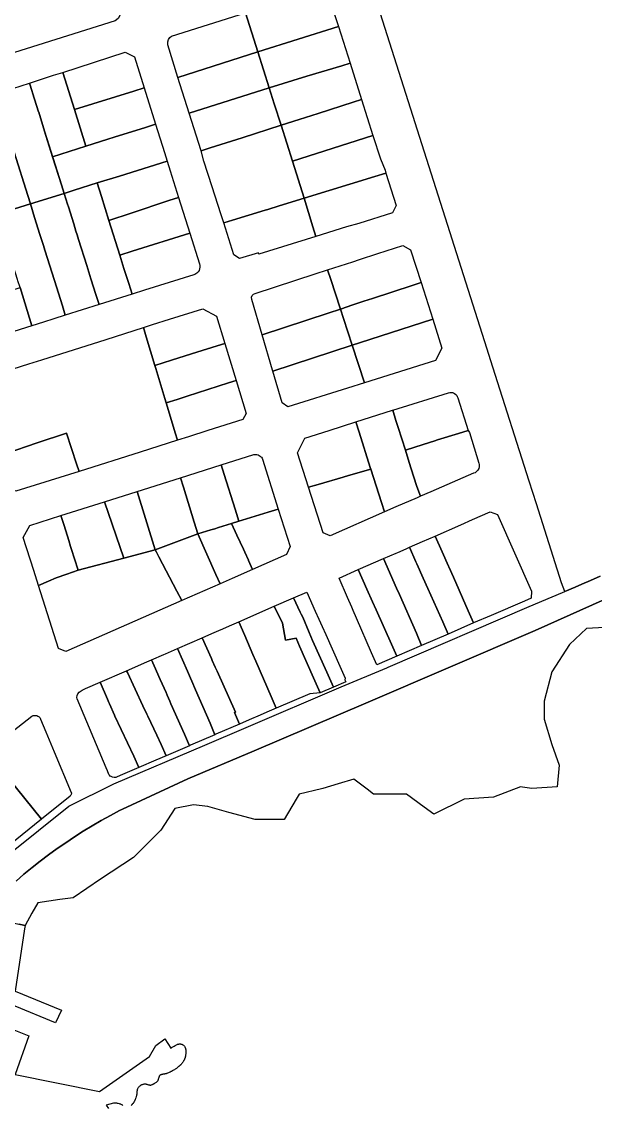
# Model space of a CAD drawing. Header units: metres. Extents: x 3 to 1005126, y 39 to 4383651.
# Drawn here: x 493006 to 493170.4, y 4356796.3 to 4357106.9 of the extents above; entities that cross this region are included whole.
import ezdxf

# ---------------------------------------------------------------- set-up
doc = ezdxf.new("R2010")
doc.units = ezdxf.units.M
doc.header["$MEASUREMENT"] = 0
doc.layers.add('TM_Llucmajor', color=7, linetype='Continuous')

msp = doc.modelspace()

# ---------------------------------------------------------------- linework, layer by layer
at = {"layer": 'TM_Llucmajor', "linetype": 'Continuous', "flags": 128}
for points in [[(493171.76, 4356947.94), (493169.01, 4356946.75), (493166.56, 4356945.68), (493164.67, 4356944.85), (493161.66, 4356943.58), (493160.73, 4356946.11), (493153.53, 4356968.7), (493151.46, 4356975.25), (493141.07, 4357007.89), (493139.35, 4357013.32), (493108.83, 4357109.17), (493104.95, 4357121.33), (493104.89, 4357121.53), (493095.11, 4357152.25), (493095.06, 4357152.42), (493085.21, 4357183.35), (493063.67, 4357250.99), (493046.89, 4357303.71)], [(493003.61, 4357007.43), (493008.05, 4357008.84), (493011.75, 4357010.01), (493030.22, 4357015.87), (493040.9, 4357019.25), (493041.69, 4357016.63), (493044.18, 4357008.4), (493044.46, 4357007.48), (493047.04, 4356998.88), (493047.42, 4356997.7), (493049.82, 4356989.73), (493050.01, 4356989.11), (493050.66, 4356986.95), (493039.94, 4356983.56), (493022.47, 4356978.03), (493021.74, 4356980.22), (493018.81, 4356988.95), (493010.49, 4356986.16), (493001.59, 4356983.18)], [(492975.51, 4356846.8), (493019.51, 4356882.01), (493032.44, 4356888.46), (493058.52, 4356899.52), (493070.35, 4356904.55), (493097.62, 4356916.24), (493110.67, 4356921.7), (493111.05, 4356921.88), (493151.47, 4356939.29), (493164.67, 4356944.85), (493166.56, 4356945.68), (493169.01, 4356946.75), (493171.76, 4356947.94)], [(493176, 4356942.65), (493153.2, 4356932.38), (493104.65, 4356911.56), (493072.68, 4356897.95), (493053.66, 4356889.88), (493034.86, 4356881.16), (493034.09, 4356880.76), (493031.44, 4356879.36), (493028.81, 4356877.91), (493026.22, 4356876.4), (493023.65, 4356874.84), (493021.12, 4356873.24), (493018.62, 4356871.58), (493016.16, 4356869.87), (493013.73, 4356868.11), (493011.33, 4356866.3), (493008.98, 4356864.44), (493006.66, 4356862.54), (493004.38, 4356860.59)], [(493004.38, 4356860.59), (493006.66, 4356862.54), (493008.98, 4356864.44), (493011.33, 4356866.3), (493013.73, 4356868.11), (493016.16, 4356869.87), (493018.62, 4356871.58), (493021.12, 4356873.24), (493023.65, 4356874.84), (493026.22, 4356876.4), (493028.81, 4356877.91), (493031.44, 4356879.36), (493034.09, 4356880.76), (493034.86, 4356881.16), (493053.66, 4356889.88), (493072.68, 4356897.95), (493104.65, 4356911.56), (493153.2, 4356932.38), (493176, 4356942.65)], [(493178.18, 4356933.51), (493167.86, 4356932.97), (493163.06, 4356928.35), (493157.91, 4356920.52), (493155.78, 4356912.16), (493155.78, 4356907), (493157.91, 4356899.71), (493160.04, 4356893.84), (493159.5, 4356887.62), (493152.22, 4356887.08), (493149.53, 4356887.53), (493149.02, 4356887.62), (493141.19, 4356884.59), (493132.83, 4356884.06), (493124.1, 4356879.79), (493121.4, 4356881.76), (493116.28, 4356885.48), (493108.85, 4356885.48), (493106.86, 4356885.48), (493105, 4356886.88), (493101.17, 4356889.75), (493096.69, 4356888.41), (493092.28, 4356887.08), (493091.95, 4356887), (493085.52, 4356885.48), (493084.69, 4356884.06), (493081.25, 4356878.19), (493072.89, 4356878.19), (493065.42, 4356880.26), (493061.33, 4356881.39), (493059.37, 4356881.93), (493055.28, 4356882.46), (493049.94, 4356881.39), (493045.85, 4356875.17), (493038.03, 4356867.34), (493028.6, 4356861.12), (493020.77, 4356855.78), (493016.94, 4356855.25), (493010.61, 4356854.36), (493008.93, 4356851.36), (493006.97, 4356847.86), (493005.29, 4356848.24)], [(493000.94, 4356901.56), (493008.95, 4356907.83), (493009.07, 4356907.9), (493009.29, 4356907.99), (493009.56, 4356908.06), (493009.89, 4356908.08), (493010.31, 4356908.02), (493010.67, 4356907.87), (493010.98, 4356907.65), (493011.19, 4356907.43), (493011.32, 4356907.23), (493011.42, 4356907.02), (493012.95, 4356903.36), (493015.35, 4356897.61), (493020.22, 4356885.95), (493020.24, 4356885.84), (493020.25, 4356885.7), (493020.23, 4356885.53), (493020.19, 4356885.36), (493020.12, 4356885.21), (493020.04, 4356885.07), (493019.89, 4356884.91), (493011.71, 4356878.34), (493002.18, 4356890.2)], [(492998.47, 4356849.65), (493006.97, 4356847.86), (493006.82, 4356846.87), (493004.17, 4356829.05), (493017.46, 4356823.58), (493015.73, 4356819.89), (493004.11, 4356824.74)], [(493001.83, 4356818.69), (493008.09, 4356816.18), (493004.12, 4356805.15), (493028.3, 4356800.29), (493042.66, 4356810.29), (493044.46, 4356813.48), (493047.03, 4356815.37), (493048.78, 4356812.66), (493048.97, 4356812.79), (493049.09, 4356812.88), (493049.18, 4356812.94), (493049.35, 4356813.05), (493049.48, 4356813.13), (493049.75, 4356813.28), (493050.02, 4356813.43), (493050.19, 4356813.53), (493050.55, 4356813.71), (493050.71, 4356813.78), (493050.79, 4356813.81), (493050.92, 4356813.85), (493051.01, 4356813.86), (493051.12, 4356813.88), (493051.26, 4356813.89), (493051.33, 4356813.89), (493051.43, 4356813.89), (493051.57, 4356813.87), (493051.64, 4356813.86), (493051.75, 4356813.84), (493051.9, 4356813.79), (493052.03, 4356813.73), (493052.1, 4356813.69), (493052.2, 4356813.64), (493052.34, 4356813.53), (493052.47, 4356813.41), (493052.53, 4356813.34), (493052.63, 4356813.22), (493052.73, 4356813.08), (493052.78, 4356812.98), (493052.83, 4356812.88), (493052.88, 4356812.77), (493052.93, 4356812.64), (493052.96, 4356812.54), (493052.98, 4356812.45), (493053, 4356812.38), (493053.02, 4356812.25), (493053.03, 4356812.09), (493053.04, 4356811.96), (493053.04, 4356811.76), (493053.04, 4356811.63), (493053.03, 4356811.37), (493053.02, 4356811.11), (493053.01, 4356810.97), (493052.99, 4356810.77), (493052.97, 4356810.57), (493052.96, 4356810.48), (493052.92, 4356810.28), (493052.9, 4356810.18), (493052.87, 4356810.03), (493052.83, 4356809.9), (493052.81, 4356809.83), (493052.78, 4356809.73), (493052.72, 4356809.58), (493052.66, 4356809.43), (493052.62, 4356809.36), (493052.55, 4356809.22), (493052.51, 4356809.15), (493052.43, 4356809.01), (493052.38, 4356808.92), (493052.27, 4356808.75), (493052.19, 4356808.63), (493052.13, 4356808.55), (493052.01, 4356808.39), (493051.95, 4356808.31), (493051.82, 4356808.17), (493051.68, 4356808.02), (493051.59, 4356807.93), (493051.52, 4356807.86), (493051.39, 4356807.74), (493051.16, 4356807.54), (493051.04, 4356807.44), (493050.87, 4356807.29), (493050.69, 4356807.15), (493050.61, 4356807.08), (493050.43, 4356806.95), (493050.34, 4356806.88), (493050.2, 4356806.79), (493050.01, 4356806.66), (493049.92, 4356806.6), (493049.78, 4356806.51), (493049.56, 4356806.37), (493049.36, 4356806.25), (493049.22, 4356806.18), (493048.95, 4356806.03), (493048.81, 4356805.96), (493048.54, 4356805.82), (493048.26, 4356805.69), (493047.65, 4356805.42), (493047.56, 4356805.39), (493047.47, 4356805.36), (493047.28, 4356805.31), (493047.21, 4356805.29), (493047.08, 4356805.27), (493046.95, 4356805.25), (493046.68, 4356805.22), (493046.48, 4356805.19), (493046.38, 4356805.17), (493046.19, 4356805.13), (493046.09, 4356805.11), (493045.95, 4356805.06), (493045.82, 4356805), (493045.71, 4356804.94), (493045.63, 4356804.89), (493045.56, 4356804.82), (493045.5, 4356804.74), (493045.45, 4356804.67), (493045.41, 4356804.58), (493045.37, 4356804.48), (493045.34, 4356804.39), (493045.3, 4356804.25), (493045.23, 4356803.98), (493045.17, 4356803.77), (493045.13, 4356803.63), (493045.1, 4356803.56), (493045.06, 4356803.47), (493044.99, 4356803.33), (493044.95, 4356803.27), (493044.89, 4356803.21), (493044.84, 4356803.15), (493044.7, 4356803.02), (493044.63, 4356802.96), (493044.52, 4356802.87), (493044.36, 4356802.74), (493044.19, 4356802.62), (493044.1, 4356802.56), (493043.93, 4356802.45), (493043.84, 4356802.39), (493043.71, 4356802.32), (493043.59, 4356802.26), (493043.53, 4356802.23), (493043.44, 4356802.19), (493043.3, 4356802.13), (493043.15, 4356802.07), (493043.08, 4356802.05), (493043, 4356802.03), (493042.9, 4356802.01), (493042.83, 4356802.01), (493042.71, 4356802.02), (493042.62, 4356802.03), (493042.51, 4356802.05), (493042.41, 4356802.08), (493042.27, 4356802.12), (493042.18, 4356802.15), (493041.99, 4356802.22), (493041.78, 4356802.3), (493041.67, 4356802.33), (493041.53, 4356802.37), (493041.46, 4356802.38), (493041.29, 4356802.4), (493041.2, 4356802.4), (493041.13, 4356802.4), (493041.05, 4356802.38), (493040.97, 4356802.36), (493040.79, 4356802.3), (493040.7, 4356802.26), (493040.57, 4356802.21), (493040.44, 4356802.15), (493040.38, 4356802.12), (493040.25, 4356802.05), (493040.19, 4356802.02), (493040.1, 4356801.96), (493039.98, 4356801.89), (493039.92, 4356801.84), (493039.84, 4356801.78), (493039.71, 4356801.68), (493039.61, 4356801.58), (493039.49, 4356801.44), (493039.39, 4356801.31), (493039.33, 4356801.22), (493039.23, 4356801.05), (493039.19, 4356800.95), (493039.15, 4356800.85), (493039.12, 4356800.73), (493039.09, 4356800.64), (493039.07, 4356800.54), (493039.06, 4356800.47), (493039.05, 4356800.33), (493039.04, 4356800.26), (493039.03, 4356800.12), (493039.01, 4356799.71), (493038.99, 4356799.5), (493038.98, 4356799.4), (493038.96, 4356799.25), (493038.92, 4356799.09), (493038.9, 4356799.02), (493038.84, 4356798.83), (493038.73, 4356798.45), (493038.67, 4356798.26), (493038.63, 4356798.17), (493038.57, 4356797.98), (493038.53, 4356797.89), (493038.47, 4356797.75), (493038.41, 4356797.63), (493038.38, 4356797.57), (493038.33, 4356797.47), (493038.26, 4356797.34), (493038.17, 4356797.2), (493038.12, 4356797.13), (493037.99, 4356796.95), (493037.92, 4356796.85), (493037.81, 4356796.72), (493037.7, 4356796.59), (493037.64, 4356796.53), (493037.52, 4356796.4), (493037.46, 4356796.34), (493037.37, 4356796.26)], [(493035, 4356796.28), (493034.87, 4356796.36), (493034.81, 4356796.4), (493034.71, 4356796.46), (493034.56, 4356796.53), (493034.41, 4356796.58), (493034.33, 4356796.6), (493034.23, 4356796.62), (493034.04, 4356796.67), (493033.64, 4356796.79), (493033.44, 4356796.84), (493033.25, 4356796.88), (493033.15, 4356796.9), (493033, 4356796.92), (493032.87, 4356796.93), (493032.8, 4356796.93), (493032.7, 4356796.93), (493032.56, 4356796.92), (493032.41, 4356796.9), (493032.34, 4356796.88), (493030.24, 4356796.29), (493030.92, 4356795.41)]]:
    msp.add_lwpolyline(points, dxfattribs=at)
for points in [[(492952.82, 4357135.47), (493017.52, 4357155.79), (493018.53, 4357155.78), (493019.42, 4357155.47), (493020.13, 4357154.93), (493020.63, 4357154.16), (493034.47, 4357110.32), (493034.39, 4357109.33), (493034.09, 4357108.51), (493033.63, 4357107.81), (493032.83, 4357107.18), (492968.07, 4357086.84), (492967.08, 4357086.84), (492966.11, 4357087.22), (492965.48, 4357087.64), (492964.94, 4357088.48), (492951.18, 4357132.33), (492951.25, 4357133.32), (492951.52, 4357134.18), (492952.05, 4357134.91), (492952.82, 4357135.47)], [(493073.68, 4357098.28), (493070.13, 4357109.47), (493091.9, 4357116.35), (493092.52, 4357116.29), (493093.07, 4357116.05), (493093.45, 4357115.65), (493093.69, 4357115.12), (493096.79, 4357105.52), (493073.68, 4357098.28)], [(493050.75, 4357090.97), (493047.85, 4357100.27), (493047.85, 4357101.14), (493048.05, 4357101.81), (493048.45, 4357102.41), (493048.93, 4357102.77), (493070.13, 4357109.47), (493073.68, 4357098.28), (493050.75, 4357090.97)], [(493076.94, 4357087.99), (493073.68, 4357098.28), (493096.79, 4357105.52), (493100.12, 4357095.04), (493097.72, 4357094.31), (493087.74, 4357091.27), (493076.94, 4357087.99)], [(493021.12, 4357081.72), (493017.78, 4357092.41), (493035.67, 4357098.16), (493038.3, 4357096.89), (493041.11, 4357087.96), (493038.17, 4357087.04), (493021.12, 4357081.72)], [(493054.02, 4357080.7), (493050.75, 4357090.97), (493073.68, 4357098.28), (493076.94, 4357087.99), (493054.02, 4357080.7)], [(493078.4, 4357083.36), (493076.94, 4357087.99), (493087.74, 4357091.27), (493097.72, 4357094.31), (493100.12, 4357095.04), (493103.42, 4357084.63), (493101.06, 4357083.87), (493090.96, 4357080.64), (493085.51, 4357078.9), (493080.34, 4357077.24), (493078.4, 4357083.36)], [(493014.87, 4357068.21), (493012.59, 4357075.51), (493010.88, 4357080.96), (493010.85, 4357081.05), (493009.15, 4357086.49), (493009.01, 4357086.94), (493008.25, 4357089.35), (493011.94, 4357090.54), (493015.13, 4357091.56), (493017.78, 4357092.41), (493021.12, 4357081.72), (493024.4, 4357071.22), (493014.87, 4357068.21)], [(492999.51, 4357083.4), (492999.35, 4357083.91), (492998.61, 4357086.26), (493008.25, 4357089.35), (493009.01, 4357086.94), (493009.15, 4357086.49), (493010.85, 4357081.05), (493010.88, 4357080.96), (493012.59, 4357075.51), (493017.4, 4357060.17), (493018.17, 4357057.72), (493008.51, 4357054.7), (493007.76, 4357057.08), (493003.84, 4357069.56), (493001.22, 4357077.93), (492999.51, 4357083.4)], [(493024.4, 4357071.22), (493021.12, 4357081.72), (493038.17, 4357087.04), (493041.11, 4357087.96), (493044.39, 4357077.53), (493041.51, 4357076.62), (493032.51, 4357073.78), (493030.74, 4357073.22), (493024.4, 4357071.22)], [(493057.45, 4357069.91), (493054.02, 4357080.7), (493076.94, 4357087.99), (493078.4, 4357083.36), (493080.34, 4357077.24), (493069.16, 4357073.66), (493060.07, 4357070.75), (493057.45, 4357069.91)], [(492989.84, 4357080.96), (492989.05, 4357083.44), (492998.61, 4357086.26), (492999.35, 4357083.91), (492999.51, 4357083.4), (493001.22, 4357077.93), (493003.84, 4357069.56), (493007.76, 4357057.08), (493008.51, 4357054.7), (492998.99, 4357051.73), (492998.27, 4357054.05), (492995.77, 4357062.09), (492994.88, 4357064.95), (492992.58, 4357072.41), (492991.81, 4357074.81), (492989.84, 4357080.96)], [(493083.59, 4357066.96), (493080.34, 4357077.24), (493085.51, 4357078.9), (493090.96, 4357080.64), (493101.06, 4357083.87), (493103.42, 4357084.63), (493106.69, 4357074.31), (493083.59, 4357066.96)], [(493024.4, 4357071.22), (493030.74, 4357073.22), (493032.51, 4357073.78), (493041.51, 4357076.62), (493044.39, 4357077.53), (493046.94, 4357069.44), (493047.72, 4357066.98), (493034.03, 4357062.67), (493027.68, 4357060.69), (493021.02, 4357058.61), (493018.17, 4357057.72), (493017.4, 4357060.17), (493014.87, 4357068.21), (493024.4, 4357071.22)], [(493083.59, 4357066.96), (493086.96, 4357056.32), (493079.83, 4357054.13), (493076.52, 4357053.11), (493075.81, 4357052.89), (493066.46, 4357050.02), (493063.92, 4357049.23), (493063.05, 4357051.88), (493060.56, 4357059.63), (493058.2, 4357066.96), (493057.45, 4357069.91), (493060.07, 4357070.75), (493069.16, 4357073.66), (493080.34, 4357077.24), (493083.59, 4357066.96)], [(493086.96, 4357056.32), (493083.59, 4357066.96), (493106.69, 4357074.31), (493108.83, 4357067.57), (493110.16, 4357064.35), (493110.41, 4357063.54), (493107.26, 4357062.57), (493086.96, 4357056.32)], [(493028.88, 4357056.84), (493027.68, 4357060.69), (493034.03, 4357062.67), (493047.72, 4357066.98), (493048.6, 4357064.19), (493051, 4357056.54), (493048.22, 4357055.63), (493037.35, 4357052.06), (493031.02, 4357049.98), (493028.88, 4357056.84)], [(493089.49, 4357048.14), (493086.96, 4357056.32), (493107.26, 4357062.57), (493110.41, 4357063.54), (493113.36, 4357054.28), (493112.29, 4357052.16), (493102.62, 4357049.07), (493099.13, 4357048.1), (493090.34, 4357045.39), (493089.49, 4357048.14)], [(493019.14, 4357054.64), (493018.17, 4357057.72), (493021.02, 4357058.61), (493027.68, 4357060.69), (493028.88, 4357056.84), (493031.02, 4357049.98), (493034.13, 4357040.02), (493035.33, 4357036.16), (493036.68, 4357031.84), (493037.63, 4357028.8), (493028.18, 4357025.81), (493027.27, 4357028.7), (493025.86, 4357033.21), (493024.67, 4357037.03), (493022.33, 4357044.48), (493021.91, 4357045.81), (493021.57, 4357046.89), (493020.91, 4357049.01), (493019.38, 4357053.86), (493019.14, 4357054.64)], [(493009.72, 4357050.79), (493008.51, 4357054.7), (493018.17, 4357057.72), (493019.14, 4357054.64), (493019.38, 4357053.86), (493020.91, 4357049.01), (493021.57, 4357046.89), (493021.91, 4357045.81), (493022.33, 4357044.48), (493024.67, 4357037.03), (493025.86, 4357033.21), (493027.27, 4357028.7), (493028.18, 4357025.81), (493018.51, 4357022.76), (493017.66, 4357025.46), (493015.4, 4357032.69), (493012.65, 4357041.44), (493012.23, 4357042.77), (493011.23, 4357045.97), (493009.72, 4357050.79)], [(493034.13, 4357040.02), (493031.02, 4357049.98), (493037.35, 4357052.06), (493048.22, 4357055.63), (493051, 4357056.54), (493054.23, 4357046.3), (493037.72, 4357041.14), (493034.13, 4357040.02)], [(493000.23, 4357047.76), (492998.99, 4357051.73), (493008.51, 4357054.7), (493009.72, 4357050.79), (493011.23, 4357045.97), (493012.23, 4357042.77), (493012.65, 4357041.44), (493015.4, 4357032.69), (493017.66, 4357025.46), (493018.51, 4357022.76), (493015.22, 4357021.72), (493012.25, 4357020.78), (493008.94, 4357019.74), (493005.54, 4357030.69), (493004.94, 4357032.61), (493004.82, 4357032.98), (493003.22, 4357038.14), (493002.93, 4357039.07), (493002.24, 4357041.3), (493001.55, 4357043.52), (493000.23, 4357047.76)], [(493073.85, 4357040.66), (493068.45, 4357039.07), (493066.78, 4357040.14), (493063.92, 4357049.23), (493066.46, 4357050.02), (493075.81, 4357052.89), (493076.52, 4357053.11), (493079.83, 4357054.13), (493086.96, 4357056.32), (493089.49, 4357048.14), (493090.34, 4357045.39), (493073.96, 4357040.33), (493073.85, 4357040.66)], [(493035.33, 4357036.16), (493034.13, 4357040.02), (493037.72, 4357041.14), (493054.23, 4357046.3), (493056.99, 4357037.52), (493057.09, 4357037.04), (493057.1, 4357036.54), (493057.01, 4357036.07), (493056.84, 4357035.64), (493056.59, 4357035.25), (493056.24, 4357034.88), (493055.92, 4357034.64), (493055.66, 4357034.5), (493055.36, 4357034.38), (493041.22, 4357029.93), (493037.63, 4357028.8), (493036.68, 4357031.84), (493035.33, 4357036.16)], [(493094.59, 4357033), (493093.69, 4357035.76), (493097.26, 4357036.93), (493100.9, 4357038.12), (493102.79, 4357038.74), (493108.13, 4357040.48), (493115.28, 4357042.81), (493117.49, 4357041.5), (493120.48, 4357032.14), (493117.91, 4357031.3), (493106.55, 4357027.58), (493104.11, 4357026.78), (493100.91, 4357025.73), (493097.35, 4357024.56), (493097.26, 4357024.84), (493094.59, 4357033)], [(493074.91, 4357017.2), (493071.95, 4357027.29), (493071.9, 4357027.98), (493072.1, 4357028.46), (493072.42, 4357028.78), (493072.94, 4357028.98), (493090.13, 4357034.65), (493093.69, 4357035.76), (493094.59, 4357033), (493097.26, 4357024.84), (493097.35, 4357024.56), (493093.81, 4357023.4), (493074.91, 4357017.2)], [(493098.23, 4357021.88), (493097.35, 4357024.56), (493100.91, 4357025.73), (493104.11, 4357026.78), (493106.55, 4357027.58), (493117.91, 4357031.3), (493120.48, 4357032.14), (493123.83, 4357021.64), (493102.82, 4357014.89), (493100.75, 4357014.21), (493098.23, 4357021.88)], [(493008.94, 4357019.74), (492990.93, 4357014.08), (492990.54, 4357014), (492990.11, 4357014), (492989.75, 4357014.08), (492989.44, 4357014.2), (492989.18, 4357014.35), (492988.88, 4357014.62), (492988.68, 4357014.86), (492988.43, 4357015.36), (492985.46, 4357024.41), (492985.75, 4357024.5), (492988.08, 4357025.23), (493001.08, 4357029.29), (493002.29, 4357029.67), (493002.58, 4357029.76), (493005.54, 4357030.69), (493008.94, 4357019.74)], [(493041.69, 4357016.63), (493040.9, 4357019.25), (493043.52, 4357020.08), (493048.37, 4357021.62), (493057.9, 4357024.64), (493061.84, 4357022.55), (493064.23, 4357014.68), (493062.05, 4357014), (493056.19, 4357012.16), (493052.86, 4357011.12), (493048.96, 4357009.9), (493044.18, 4357008.4), (493041.69, 4357016.63)], [(493077.97, 4357006.74), (493077.9, 4357006.99), (493074.91, 4357017.2), (493093.81, 4357023.4), (493097.35, 4357024.56), (493098.23, 4357021.88), (493100.75, 4357014.21), (493077.97, 4357006.74)], [(493124.64, 4357009.85), (493104.27, 4357003.44), (493100.75, 4357014.21), (493102.82, 4357014.89), (493123.83, 4357021.64), (493126.47, 4357013.37), (493124.64, 4357009.85)], [(493044.46, 4357007.48), (493044.18, 4357008.4), (493048.96, 4357009.9), (493052.86, 4357011.12), (493056.19, 4357012.16), (493062.05, 4357014), (493064.23, 4357014.68), (493067.46, 4357004.07), (493065.29, 4357003.37), (493053.45, 4356999.57), (493052.27, 4356999.19), (493050.59, 4356998.66), (493047.42, 4356997.7), (493047.04, 4356998.88), (493044.46, 4357007.48)], [(493104.27, 4357003.44), (493099.43, 4357001.91), (493082.25, 4356996.51), (493080.64, 4356997.64), (493077.97, 4357006.74), (493100.75, 4357014.21), (493104.27, 4357003.44)], [(493049.82, 4356989.73), (493047.42, 4356997.7), (493050.59, 4356998.66), (493052.27, 4356999.19), (493053.45, 4356999.57), (493065.29, 4357003.37), (493067.46, 4357004.07), (493070.32, 4356994.64), (493069.43, 4356992.89), (493059.33, 4356989.69), (493053.83, 4356987.95), (493050.66, 4356986.95), (493050.01, 4356989.11), (493049.82, 4356989.73)], [(493113.94, 4356990.56), (493113.29, 4356992.62), (493112.36, 4356995.58), (493128.35, 4357000.54), (493128.74, 4357000.63), (493129.14, 4357000.64), (493129.46, 4357000.6), (493129.76, 4357000.51), (493130.05, 4357000.37), (493130.42, 4357000.1), (493130.68, 4356999.8), (493130.85, 4356999.53), (493130.96, 4356999.29), (493131.03, 4356999.06), (493134, 4356989.69), (493131.19, 4356988.92), (493125.23, 4356987.05), (493124.44, 4356986.8), (493121.1, 4356985.75), (493115.97, 4356984.14), (493113.94, 4356990.56)], [(493102.72, 4356989.28), (493101.8, 4356992.19), (493112.24, 4356995.54), (493112.36, 4356995.58), (493113.29, 4356992.62), (493113.94, 4356990.56), (493115.97, 4356984.14), (493117.11, 4356980.53), (493118.35, 4356976.6), (493119.28, 4356973.66), (493120.34, 4356970.89), (493119.31, 4356970.46), (493113.27, 4356967.87), (493109.97, 4356966.46), (493109.12, 4356969.13), (493106.07, 4356978.67), (493105.91, 4356979.15), (493102.72, 4356989.28)], [(493088.22, 4356973.51), (493085.04, 4356983.37), (493087.16, 4356987.56), (493094.18, 4356989.75), (493101.8, 4356992.19), (493102.72, 4356989.28), (493105.91, 4356979.15), (493106.07, 4356978.67), (493100.34, 4356977.01), (493098.47, 4356976.47), (493098.13, 4356976.37), (493091.01, 4356974.24), (493088.22, 4356973.51)], [(493022.47, 4356978.03), (493004.33, 4356972.3), (493001.69, 4356973.46), (492998.9, 4356982.28), (493001.59, 4356983.18), (493010.49, 4356986.16), (493018.81, 4356988.95), (493021.74, 4356980.22), (493022.47, 4356978.03)], [(493117.11, 4356980.53), (493115.97, 4356984.14), (493121.1, 4356985.75), (493124.44, 4356986.8), (493125.23, 4356987.05), (493131.19, 4356988.92), (493134, 4356989.69), (493134.34, 4356989.15), (493137.04, 4356980.37), (493137.13, 4356979.96), (493137.15, 4356979.6), (493137.12, 4356979.28), (493137.01, 4356978.88), (493136.76, 4356978.38), (493136.5, 4356978.06), (493136.2, 4356977.8), (493135.95, 4356977.64), (493135.51, 4356977.46), (493123.32, 4356972.13), (493120.34, 4356970.89), (493119.28, 4356973.66), (493118.35, 4356976.6), (493117.11, 4356980.53)], [(493064.06, 4356977.1), (493063.19, 4356979.87), (493072.56, 4356982.83), (493072.98, 4356982.88), (493073.36, 4356982.86), (493073.74, 4356982.76), (493074.08, 4356982.61), (493074.38, 4356982.41), (493074.57, 4356982.23), (493074.72, 4356982.06), (493074.9, 4356981.81), (493075.04, 4356981.51), (493079.56, 4356967.18), (493076.68, 4356966.3), (493069.16, 4356963.99), (493068.26, 4356963.71), (493067.54, 4356965.98), (493067.16, 4356967.22), (493064.06, 4356977.1)], [(493052.37, 4356973.52), (493051.55, 4356976.2), (493063.19, 4356979.87), (493064.06, 4356977.1), (493067.16, 4356967.22), (493067.54, 4356965.98), (493068.26, 4356963.71), (493066.16, 4356963.06), (493062.45, 4356961.92), (493061.34, 4356961.58), (493060.25, 4356961.25), (493056.51, 4356960.1), (493055.47, 4356963.46), (493052.37, 4356973.52)], [(493044.25, 4356955.55), (493039.08, 4356972.26), (493051.55, 4356976.2), (493052.37, 4356973.52), (493055.47, 4356963.46), (493056.51, 4356960.1), (493044.25, 4356955.55)], [(493109.97, 4356966.46), (493094.46, 4356959.56), (493092.46, 4356960.43), (493088.22, 4356973.51), (493091.01, 4356974.24), (493098.13, 4356976.37), (493098.47, 4356976.47), (493100.34, 4356977.01), (493106.07, 4356978.67), (493109.12, 4356969.13), (493109.97, 4356966.46)], [(493035.31, 4356953.17), (493029.73, 4356969.31), (493039.08, 4356972.26), (493044.25, 4356955.55), (493035.31, 4356953.17)], [(493018.15, 4356962.54), (493017.26, 4356965.37), (493029.73, 4356969.31), (493035.31, 4356953.17), (493022.19, 4356949.68), (493021.16, 4356952.96), (493020.32, 4356955.62), (493020.04, 4356956.51), (493019.5, 4356958.23), (493018.15, 4356962.54)], [(493069.55, 4356955.69), (493067.67, 4356959.78), (493066.16, 4356963.06), (493068.26, 4356963.71), (493069.16, 4356963.99), (493076.68, 4356966.3), (493079.56, 4356967.18), (493082.94, 4356956.47), (493081.92, 4356954.16), (493072.21, 4356949.89), (493071.04, 4356952.45), (493070.97, 4356952.6), (493069.93, 4356954.86), (493069.55, 4356955.69)], [(493126.51, 4356954.92), (493124.48, 4356959.49), (493131.88, 4356962.73), (493135.22, 4356964.2), (493140.26, 4356966.41), (493142.36, 4356965.69), (493152.17, 4356943.68), (493152.04, 4356941.7), (493150.09, 4356940.85), (493140.58, 4356936.74), (493135.53, 4356934.56), (493133.99, 4356938.03), (493129.73, 4356947.65), (493128.42, 4356950.61), (493128.32, 4356950.83), (493126.51, 4356954.92)], [(493009.49, 4356949.65), (493006.48, 4356959.09), (493008.3, 4356962.54), (493017.26, 4356965.37), (493018.15, 4356962.54), (493019.5, 4356958.23), (493020.04, 4356956.51), (493020.32, 4356955.62), (493021.16, 4356952.96), (493022.19, 4356949.68), (493018.95, 4356948.54), (493015.91, 4356947.47), (493013.67, 4356946.52), (493010.86, 4356945.34), (493009.49, 4356949.65)], [(493044.61, 4356954.86), (493044.25, 4356955.55), (493056.51, 4356960.1), (493061.7, 4356948.46), (493062.88, 4356945.79), (493051.88, 4356940.96), (493050.45, 4356943.69), (493045.3, 4356953.53), (493044.61, 4356954.86)], [(493061.7, 4356948.46), (493056.51, 4356960.1), (493060.25, 4356961.25), (493061.34, 4356961.58), (493062.45, 4356961.92), (493066.16, 4356963.06), (493067.67, 4356959.78), (493069.55, 4356955.69), (493069.93, 4356954.86), (493070.97, 4356952.6), (493071.04, 4356952.45), (493072.21, 4356949.89), (493066.29, 4356947.29), (493062.88, 4356945.79), (493061.7, 4356948.46)], [(493118.98, 4356952.12), (493117.13, 4356956.27), (493120.9, 4356957.92), (493124.48, 4356959.49), (493126.51, 4356954.92), (493128.32, 4356950.83), (493128.42, 4356950.61), (493129.73, 4356947.65), (493133.99, 4356938.03), (493135.53, 4356934.56), (493128.21, 4356931.39), (493126.67, 4356934.86), (493122.41, 4356944.4), (493121.1, 4356947.36), (493119.25, 4356951.49), (493118.98, 4356952.12)], [(493051.88, 4356940.96), (493018.69, 4356926.39), (493016.59, 4356927.22), (493010.86, 4356945.34), (493013.67, 4356946.52), (493015.91, 4356947.47), (493018.95, 4356948.54), (493022.19, 4356949.68), (493035.31, 4356953.17), (493044.25, 4356955.55), (493044.61, 4356954.86), (493045.3, 4356953.53), (493050.45, 4356943.69), (493051.88, 4356940.96)], [(493113.45, 4356944.5), (493109.71, 4356953.02), (493113.34, 4356954.61), (493113.79, 4356954.81), (493116.17, 4356955.85), (493117.13, 4356956.27), (493118.98, 4356952.12), (493119.25, 4356951.49), (493121.1, 4356947.36), (493122.41, 4356944.4), (493126.67, 4356934.86), (493128.21, 4356931.39), (493120.64, 4356928.12), (493119.12, 4356931.6), (493114.25, 4356942.68), (493113.45, 4356944.5)], [(493104.97, 4356944.26), (493102.47, 4356949.85), (493109.71, 4356953.02), (493113.45, 4356944.5), (493114.25, 4356942.68), (493119.12, 4356931.6), (493120.64, 4356928.12), (493113.55, 4356925.05), (493112, 4356928.52), (493107.61, 4356938.34), (493106.6, 4356940.6), (493104.97, 4356944.26)], [(493099.41, 4356941.85), (493096.98, 4356947.45), (493102.47, 4356949.85), (493104.97, 4356944.26), (493106.6, 4356940.6), (493107.61, 4356938.34), (493112, 4356928.52), (493113.55, 4356925.05), (493107.78, 4356922.55), (493106.27, 4356926.03), (493101.99, 4356935.9), (493101.01, 4356938.17), (493100.61, 4356939.08), (493099.41, 4356941.85)], [(493080.78, 4356934.47), (493078.41, 4356939.35), (493083.9, 4356941.74), (493085.86, 4356937.67), (493086.15, 4356937.07), (493086.57, 4356936.2), (493088.38, 4356931.86), (493089.39, 4356929.58), (493093.44, 4356920.5), (493095.36, 4356916.18), (493091.56, 4356914.54), (493089.66, 4356918.83), (493085.64, 4356927.92), (493084.63, 4356930.21), (493081.6, 4356929.63), (493080.78, 4356934.47)], [(493086.15, 4356937.07), (493085.86, 4356937.67), (493083.9, 4356941.74), (493087.74, 4356943.42), (493090.17, 4356937.94), (493091.19, 4356935.63), (493092.13, 4356933.52), (493093.14, 4356931.24), (493097.16, 4356922.15), (493098.68, 4356918.73), (493098.65, 4356918.28), (493098.9, 4356917.71), (493095.36, 4356916.18), (493093.44, 4356920.5), (493089.39, 4356929.58), (493088.38, 4356931.86), (493086.57, 4356936.2), (493086.15, 4356937.07)], [(493069.92, 4356930.95), (493068.2, 4356934.89), (493078.41, 4356939.35), (493080.78, 4356934.47), (493081.6, 4356929.63), (493084.63, 4356930.21), (493085.64, 4356927.92), (493089.66, 4356918.83), (493091.56, 4356914.54), (493088.56, 4356914.29), (493078.98, 4356910.15), (493077.51, 4356913.5), (493073.1, 4356923.65), (493072.3, 4356925.48), (493069.92, 4356930.95)], [(493061.48, 4356921.92), (493060.65, 4356923.78), (493060.4, 4356924.34), (493057.72, 4356930.32), (493060.47, 4356931.52), (493062.49, 4356932.4), (493063.67, 4356932.92), (493065.6, 4356933.76), (493068.2, 4356934.89), (493069.92, 4356930.95), (493072.3, 4356925.48), (493073.1, 4356923.65), (493077.51, 4356913.5), (493078.98, 4356910.15), (493076.25, 4356908.97), (493074.36, 4356908.15), (493071.23, 4356906.79), (493068.47, 4356905.6), (493067.02, 4356908.94), (493067.25, 4356909.03), (493061.99, 4356920.71), (493061.48, 4356921.92)], [(493053.51, 4356920.78), (493050.69, 4356927.26), (493057.72, 4356930.32), (493060.4, 4356924.34), (493060.65, 4356923.78), (493061.48, 4356921.92), (493061.99, 4356920.71), (493067.25, 4356909.03), (493067.02, 4356908.94), (493068.47, 4356905.6), (493061.62, 4356902.64), (493061.33, 4356902.52), (493060.01, 4356905.88), (493055.86, 4356915.39), (493054.78, 4356917.86), (493054.38, 4356918.78), (493053.51, 4356920.78)], [(493045.72, 4356918.38), (493044.01, 4356922.27), (493043.24, 4356924.01), (493046.73, 4356925.53), (493047.22, 4356925.74), (493050.69, 4356927.26), (493053.51, 4356920.78), (493054.38, 4356918.78), (493054.78, 4356917.86), (493055.86, 4356915.39), (493060.01, 4356905.88), (493061.33, 4356902.52), (493054.39, 4356899.52), (493054.08, 4356899.38), (493052.64, 4356902.67), (493048.79, 4356911.41), (493048.47, 4356912.13), (493047.72, 4356913.84), (493047.39, 4356914.6), (493045.72, 4356918.38)], [(493040.77, 4356910.84), (493036.32, 4356920.32), (493036.06, 4356920.87), (493041.91, 4356923.43), (493043.24, 4356924.01), (493044.01, 4356922.27), (493045.72, 4356918.38), (493047.39, 4356914.6), (493047.72, 4356913.84), (493048.47, 4356912.13), (493048.79, 4356911.41), (493052.64, 4356902.67), (493054.08, 4356899.38), (493047.46, 4356896.52), (493045.96, 4356899.75), (493044.72, 4356902.39), (493042.18, 4356907.82), (493041.91, 4356908.41), (493040.77, 4356910.84)], [(493030.6, 4356912.68), (493028.47, 4356917.56), (493036.06, 4356920.87), (493036.32, 4356920.32), (493040.77, 4356910.84), (493041.91, 4356908.41), (493042.18, 4356907.82), (493044.72, 4356902.39), (493045.96, 4356899.75), (493047.46, 4356896.52), (493044.49, 4356895.24), (493039.63, 4356893.14), (493038.13, 4356896.34), (493032.7, 4356907.88), (493032.57, 4356908.18), (493031.17, 4356911.36), (493030.98, 4356911.81), (493030.6, 4356912.68)], [(493034.26, 4356890.82), (493033.2, 4356890.36), (493032.97, 4356890.3), (493032.56, 4356890.26), (493031.99, 4356890.35), (493031.62, 4356890.52), (493031.41, 4356890.66), (493031.16, 4356890.9), (493030.98, 4356891.14), (493030.56, 4356892.14), (493030.18, 4356893.05), (493021.9, 4356912.79), (493021.85, 4356913.19), (493021.9, 4356913.73), (493022.12, 4356914.25), (493022.53, 4356914.73), (493023.31, 4356915.31), (493024.34, 4356915.76), (493028.47, 4356917.56), (493030.6, 4356912.68), (493030.98, 4356911.81), (493031.17, 4356911.36), (493032.57, 4356908.18), (493032.7, 4356907.88), (493038.13, 4356896.34), (493039.63, 4356893.14), (493034.26, 4356890.82)], [(492987.25, 4356883.18), (492985.75, 4356885.09), (492984.63, 4356886.52), (492983.53, 4356887.92), (492984.81, 4356888.92), (492993.56, 4356895.78), (492996.1, 4356897.77), (492999.45, 4356893.6), (493002.18, 4356890.2), (493011.71, 4356878.34), (492999.01, 4356868.14), (492994.81, 4356873.51), (492989.36, 4356880.47), (492988.79, 4356881.2), (492988.55, 4356881.51), (492987.25, 4356883.18)]]:
    msp.add_lwpolyline(points, close=True, dxfattribs=at)

doc.saveas('drawing.dxf')
